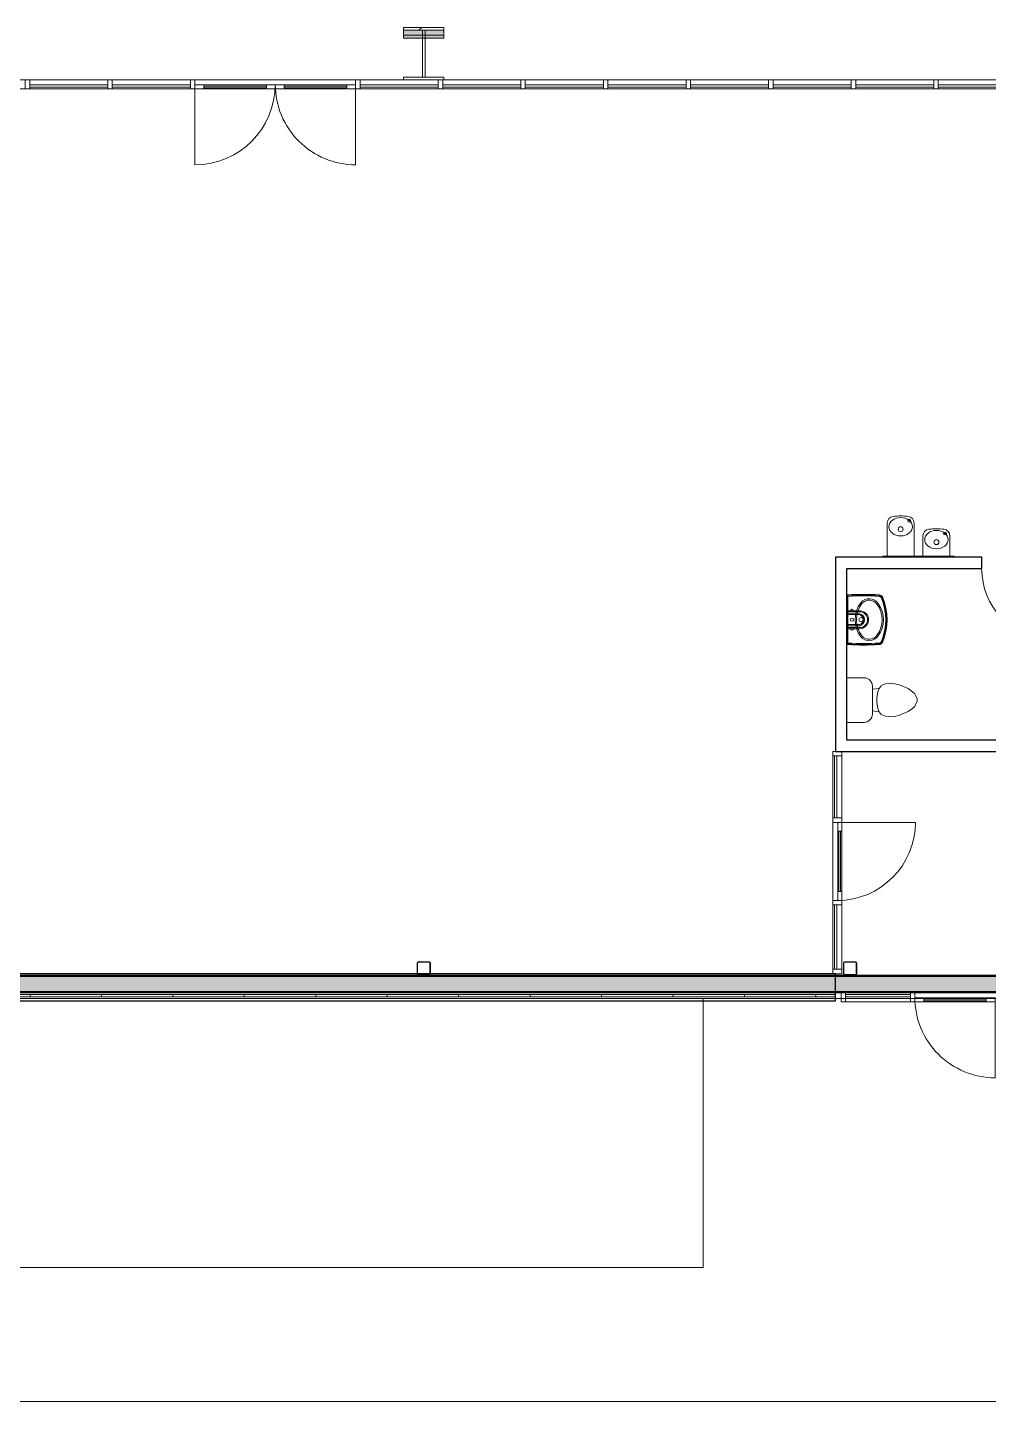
# Model space of a CAD drawing. Header units: inches. Extents: x 20541 to 27285, y -26063 to -19045.
# Drawn here: x 23775 to 24205, y -22952 to -22337 of the extents above; entities that cross this region are included whole.
import ezdxf

# ---------------------------------------------------------------- set-up
doc = ezdxf.new("R2010")
doc.units = ezdxf.units.IN
doc.header["$MEASUREMENT"] = 0
for name, color, linetype, lineweight in [('A-DOOR', 31, 'Continuous', 9), ('A-GLAZ-CURT', 52, 'Continuous', 9), ('A-GLAZ-CWMG', 51, 'Continuous', 9), ('A-WALL', 113, 'Continuous', 9), ('A-WALL-PATT', 111, 'Continuous', 25), ('C-TOPO', 7, 'Continuous', 9), ('Conc', 7, 'Continuous', 9), ('I-WALL', 2, 'Continuous', 9), ('L-SITE-WALL', 31, 'Continuous', 9), ('P-SANR-FIXT', 6, 'Continuous', 9), ('S-BEAM', 12, 'Continuous', 9), ('S-COLS', 52, 'Continuous', 9)]:
    doc.layers.add(name, color=color, linetype=linetype, lineweight=lineweight)

# ---------------------------------------------------------------- blocks, each defined once
blk = doc.blocks.new('HSS-Hollow Structural Section-Column - HSS6X6X1_4-V3-Site Plan - Phase 1')
at = {"layer": 'S-COLS', "lineweight": 15}
for p, q in [((-3, 2.534), (-3, -2.534)), ((-2.767, -2.534), (-2.767, 2.534)), ((2.534, 3), (-2.534, 3)), ((-2.534, 2.767), (2.534, 2.767)), ((2.767, 2.534), (2.767, -2.534)), ((3, -2.534), (3, 2.534)), ((2.534, -2.767), (-2.534, -2.767)), ((-2.534, -3), (2.534, -3))]:
    blk.add_line(p, q, dxfattribs=at)
for centre, radius, start, end in [((-2.534, 2.534), 0.466, 90, 180), ((-2.534, 2.534), 0.233, 90, 180), ((2.534, 2.534), 0.466, 360, 90), ((2.534, 2.534), 0.233, 0, 90), ((-2.534, -2.534), 0.466, 180, 270), ((-2.534, -2.534), 0.233, 180, 270), ((2.534, -2.534), 0.466, 270, 360), ((2.534, -2.534), 0.233, 270, 360)]:
    blk.add_arc(centre, radius, start, end, dxfattribs=at)
blk = doc.blocks.new('Girt_C - 8_D-730846-Site Plan - Phase 1')
at = {"layer": 'S-BEAM'}
for points in [[(24526.39, -22761.24), (22074.52, -22761.24), (22074.52, -22761.05), (24526.39, -22761.05)], [(24526.39, -22761.16), (22074.52, -22761.16), (22074.52, -22761.24), (24526.39, -22761.24)], [(24526.39, -22761.7), (22074.52, -22761.7), (22074.52, -22761.16), (24526.39, -22761.16)], [(24526.39, -22768.87), (22074.52, -22768.87), (22074.52, -22761.24), (24526.39, -22761.24)], [(24526.39, -22768.94), (22074.52, -22768.94), (22074.52, -22768.41), (24526.39, -22768.41)], [(24526.39, -22769.05), (22074.52, -22769.05), (22074.52, -22768.87), (24526.39, -22768.87)], [(24526.39, -22768.87), (22074.52, -22768.87), (22074.52, -22768.94), (24526.39, -22768.94)]]:
    blk.add_hatch(color=256, dxfattribs=at).paths.add_polyline_path(points, flags=0)
for p, q in [((24526.39, -22761.05), (22074.52, -22761.05)), ((22074.52, -22761.16), (24526.39, -22761.16)), ((22074.52, -22761.16), (24526.39, -22761.16)), ((22074.52, -22761.63), (24526.39, -22761.63)), ((22074.52, -22761.7), (24526.39, -22761.7)), ((22074.52, -22768.41), (24526.39, -22768.41)), ((22074.52, -22768.48), (24526.39, -22768.48)), ((22074.52, -22768.94), (24526.39, -22768.94)), ((22074.52, -22768.94), (24526.39, -22768.94)), ((22074.52, -22769.05), (24526.39, -22769.05))]:
    blk.add_line(p, q, dxfattribs=at)
blk = doc.blocks.new('System Panel - Glazed-674065-Site Plan - Phase 1')
at = {"layer": 'A-GLAZ-CURT'}
for p, q in [((17.5, 1.25), (-17.5, 1.25)), ((-17.5, 1.25), (-17.5, 0.25)), ((-17.5, 0.25), (-17.5, 1.25)), ((-17.5, 1.25), (-17.5, 1.25)), ((17.5, 1.25), (-17.5, 1.25)), ((-17.5, 0.25), (17.5, 0.25)), ((-17.5, 0.25), (17.5, 0.25)), ((-17.5, 0.25), (-17.5, 0.25)), ((17.5, 0.25), (17.5, 1.25)), ((17.5, 1.25), (17.5, 0.25)), ((17.5, 1.25), (17.5, 1.25)), ((17.5, 0.25), (17.5, 0.25))]:
    blk.add_line(p, q, dxfattribs=at)
blk = doc.blocks.new('Rectangular Mullion - Rectangular Mullion 1-674074-Site Plan - Phase 1')
at = {"layer": 'A-GLAZ-CWMG'}
for p, q in [((24588.89, -22360.05), (24551.89, -22360.05)), ((24551.89, -22360.05), (24588.89, -22360.05)), ((24551.89, -22364.05), (24588.89, -22364.05)), ((24551.89, -22364.05), (24588.89, -22364.05))]:
    blk.add_line(p, q, dxfattribs=at)
blk = doc.blocks.new('Rectangular Mullion - Rectangular Mullion 1-674079-Site Plan - Phase 1')
at = {"layer": 'A-GLAZ-CWMG', "lineweight": 13}
for p, q in [((-1, 2), (1, 2)), ((-1, -2), (-1, 2)), ((1, 2), (1, -2)), ((1, -2), (-1, -2))]:
    blk.add_line(p, q, dxfattribs=at)
at = {"layer": 'A-GLAZ-CWMG'}
for p, q in [((-1, 2), (-1, 2)), ((1, 2), (1, 2)), ((-1, -2), (-1, -2)), ((1, -2), (1, -2))]:
    blk.add_line(p, q, dxfattribs=at)
blk = doc.blocks.new('Door_Single_Storefront - one-674067-Site Plan - Phase 1')
at = {"layer": 'A-DOOR'}
for p, q in [((-18, 36), (-18, 0)), ((-14, 2), (-18, 2)), ((-18, 2), (-18, 0.25)), ((-18, 2), (-18, 0.25)), ((18, 2), (-18, 2)), ((-18, 2), (-18, 2)), ((-18, 0.25), (-14, 0.25)), ((-18, 0.25), (-18, 0.25)), ((-18, 0.25), (18, 0.25)), ((-14, 0.25), (-14, 2)), ((-14, 2), (-14, 0.25)), ((-14, 2), (-14, 2)), ((-14, 2), (14, 2)), ((14, 1.5), (-14, 1.5)), ((-14, 1.5), (-14, 0.75)), ((-14, 1.5), (-14, 0.75)), ((14, 1.5), (-14, 1.5)), ((-14, 1.5), (-14, 1.5)), ((-14, 0.75), (14, 0.75)), ((-14, 0.75), (-14, 0.75)), ((-14, 0.75), (14, 0.75)), ((14, 0.25), (-14, 0.25)), ((-14, 0.25), (-14, 0.25)), ((18, 2), (14, 2)), ((14, 2), (14, 0.25)), ((14, 0.25), (14, 2)), ((14, 2), (14, 2)), ((14, 0.75), (14, 1.5)), ((14, 1.5), (14, 0.75)), ((14, 1.5), (14, 1.5)), ((14, 0.75), (14, 0.75)), ((14, 0.25), (18, 0.25)), ((14, 0.25), (14, 0.25)), ((18, 0.25), (18, 2)), ((18, 2), (18, 0.25)), ((18, 2), (18, 2)), ((18, 0.25), (18, 0.25))]:
    blk.add_line(p, q, dxfattribs=at)
blk.add_arc((-18, 0), 36, 360, 90, dxfattribs=at)
blk = doc.blocks.new('Door_Single_Storefront - one-674066-Site Plan - Phase 1')
at = {"layer": 'A-DOOR'}
for p, q in [((-18, -36), (-18, 0)), ((-18, -2), (-18, -0.25)), ((-18, -0.25), (-14, -0.25)), ((-18, -0.25), (18, -0.25)), ((-18, -0.25), (-18, -0.25)), ((-18, -2), (-18, -0.25)), ((-14, -2), (-18, -2)), ((-18, -2), (-18, -2)), ((18, -2), (-18, -2)), ((-14, -0.25), (-14, -2)), ((-14, -0.25), (-14, -0.25)), ((14, -0.25), (-14, -0.25)), ((-14, -2), (-14, -0.25)), ((-14, -1.5), (-14, -0.75)), ((-14, -0.75), (14, -0.75)), ((-14, -0.75), (14, -0.75)), ((-14, -0.75), (-14, -0.75)), ((-14, -1.5), (-14, -0.75)), ((14, -1.5), (-14, -1.5)), ((-14, -1.5), (-14, -1.5)), ((14, -1.5), (-14, -1.5)), ((-14, -2), (14, -2)), ((-14, -2), (-14, -2)), ((14, -2), (14, -0.25)), ((14, -0.25), (18, -0.25)), ((14, -0.25), (14, -0.25)), ((14, -0.25), (14, -2)), ((14, -0.75), (14, -1.5)), ((14, -0.75), (14, -0.75)), ((14, -1.5), (14, -0.75)), ((14, -1.5), (14, -1.5)), ((18, -2), (14, -2)), ((14, -2), (14, -2)), ((18, -0.25), (18, -2)), ((18, -0.25), (18, -0.25)), ((18, -2), (18, -0.25)), ((18, -2), (18, -2))]:
    blk.add_line(p, q, dxfattribs=at)
blk.add_arc((-18, 0), 36, 270, 0, dxfattribs=at)
blk = doc.blocks.new('Rectangular Mullion - Rectangular Mullion 1-674075-Site Plan - Phase 1')
at = {"layer": 'A-GLAZ-CWMG'}
for p, q in [((24440.89, -22360.05), (24403.89, -22360.05)), ((24403.89, -22360.05), (24440.89, -22360.05)), ((24403.89, -22364.05), (24440.89, -22364.05)), ((24403.89, -22364.05), (24440.89, -22364.05))]:
    blk.add_line(p, q, dxfattribs=at)
blk = doc.blocks.new('Rectangular Mullion - Rectangular Mullion 1-674076-Site Plan - Phase 1')
at = {"layer": 'A-GLAZ-CWMG'}
for p, q in [((24403.89, -22360.05), (24366.89, -22360.05)), ((24366.89, -22360.05), (24403.89, -22360.05)), ((24366.89, -22364.05), (24403.89, -22364.05)), ((24366.89, -22364.05), (24403.89, -22364.05))]:
    blk.add_line(p, q, dxfattribs=at)
blk = doc.blocks.new('HSS-Hollow Structural Section-Column - HSS6X6X1_4-V16-Site Plan - Phase 1')
at = {"layer": 'S-COLS'}
h = blk.add_hatch(dxfattribs=at)
h.set_pattern_fill('FP_8', color=256, style=0, pattern_type=2)
h.set_pattern_definition([(225, (24143.39, -22758.053), (25.342707, -25.342707), []), (225, (24143.39, -22796.453), (25.342707, -25.342707), [])])
edge = h.paths.add_edge_path(flags=0)
edge.add_line((2.534, 2.767), (-2.534, 2.767))
edge.add_arc((-2.534, 2.534), 0.233, 90, 180)
edge.add_line((-2.767, 2.534), (-2.767, -2.534))
edge.add_arc((-2.534, -2.534), 0.233, 180, 270)
edge.add_line((-2.534, -2.767), (2.534, -2.767))
edge.add_arc((2.534, -2.534), 0.233, 270, 360)
edge.add_line((2.767, -2.534), (2.767, 2.534))
edge.add_arc((2.534, 2.534), 0.233, 0, 90)
edge = h.paths.add_edge_path(flags=0)
edge.add_arc((2.534, 2.534), 0.466, 0, 90, ccw=False)
edge.add_line((3, 2.534), (3, -2.534))
edge.add_arc((2.534, -2.534), 0.466, 270, 360, ccw=False)
edge.add_line((2.534, -3), (-2.534, -3))
edge.add_arc((-2.534, -2.534), 0.466, 180, 270, ccw=False)
edge.add_line((-3, -2.534), (-3, 2.534))
edge.add_arc((-2.534, 2.534), 0.466, 90, 180, ccw=False)
edge.add_line((-2.534, 3), (2.534, 3))
at = {"layer": 'S-COLS', "lineweight": 15}
for p, q in [((-3, 2.534), (-3, -2.534)), ((-2.767, -2.534), (-2.767, 2.534)), ((2.534, 3), (-2.534, 3)), ((-2.534, 2.767), (2.534, 2.767)), ((2.767, 2.534), (2.767, -2.534)), ((3, -2.534), (3, 2.534)), ((2.534, -2.767), (-2.534, -2.767)), ((-2.534, -3), (2.534, -3))]:
    blk.add_line(p, q, dxfattribs=at)
for centre, radius, start, end in [((-2.534, 2.534), 0.466, 90, 180), ((-2.534, 2.534), 0.233, 90, 180), ((2.534, 2.534), 0.466, 360, 90), ((2.534, 2.534), 0.233, 0, 90), ((-2.534, -2.534), 0.466, 180, 270), ((-2.534, -2.534), 0.233, 180, 270), ((2.534, -2.534), 0.466, 270, 360), ((2.534, -2.534), 0.233, 270, 360)]:
    blk.add_arc(centre, radius, start, end, dxfattribs=at)
blk = doc.blocks.new('Single-Flush - 32_ x 84_-460923-Site Plan - Phase 1')
at = {"layer": 'A-DOOR', "lineweight": 13}
for p, q in [((14, -2.5), (14, -34.5)), ((16, -2.5), (14, -2.5)), ((16, -2.5), (16, -34.5)), ((16, -34.5), (14, -34.5))]:
    blk.add_line(p, q, dxfattribs=at)
at = {"layer": 'A-DOOR'}
blk.add_arc((16, -2.5), 32.07, 180, 266.42413, dxfattribs=at)
blk = doc.blocks.new('Toilet-Domestic-3D - Toilet-Domestic-3D-461878-Site Plan - Phase 1')
at = {"layer": 'P-SANR-FIXT'}
for p, q in [((-9.98, 19.48), (9.98, 19.48)), ((-9.98, 11.75), (-9.98, 19.48)), ((9.98, 19.48), (9.98, 11.75)), ((6.25, 8.02), (-6.25, 8.02)), ((-4.86, 8.02), (-5.21, 5)), ((4.86, 8.02), (5.21, 5)), ((-7.41, 1), (-7.5, 0)), ((-7.5, 0), (-7.33, -1.99)), ((-7.24, 2), (-7.41, 1)), ((-6.97, 3), (-7.24, 2)), ((-6.4, 4), (-6.97, 3)), ((-5.21, 5), (-6.4, 4)), ((-3.84, 5.5), (-5.21, 5)), ((-1, 6), (-3.84, 5.5)), ((1, 6), (-1, 6)), ((3.84, 5.5), (1, 6)), ((5.21, 5), (3.84, 5.5)), ((6.4, 4), (5.21, 5)), ((6.97, 3), (6.4, 4)), ((7.24, 2), (6.97, 3)), ((7.41, 1), (7.24, 2)), ((7.33, -1.99), (7.5, 0)), ((7.5, 0), (7.41, 1)), ((-7.33, -1.99), (-6.79, -4)), ((-6.79, -4), (-6.06, -6)), ((-6.06, -6), (-5.13, -8)), ((5.13, -8), (6.06, -6)), ((6.06, -6), (6.79, -4)), ((6.79, -4), (7.33, -1.99)), ((-5.13, -8), (-3.74, -10)), ((-3.74, -10), (-2.74, -11)), ((-2.74, -11), (-1.87, -11.5)), ((-1.87, -11.5), (-0.5, -12)), ((-0.5, -12), (0.5, -12)), ((0.5, -12), (1.87, -11.5)), ((1.87, -11.5), (2.74, -11)), ((2.74, -11), (3.74, -10)), ((3.74, -10), (5.13, -8))]:
    blk.add_line(p, q, dxfattribs=at)
for centre, start, end in [((-6.25, 11.75), 180, 270), ((6.25, 11.75), 270, 360)]:
    blk.add_arc(centre, 3.73, start, end, dxfattribs=at)
blk = doc.blocks.new('Sink-Bathroom-Kohler-Pinoir-2035-8 - Vitreous_China-0-White-465379-Site Plan - Phase 1')
at = {"layer": 'P-SANR-FIXT'}
for p, q in [((24142.39, -22590.72), (24141.89, -22590.72)), ((24141.89, -22590.72), (24141.89, -22612.96)), ((24141.89, -22590.98), (24142.4, -22590.98)), ((24142.41, -22591.39), (24141.89, -22591.39)), ((24142.24, -22601.84), (24142.22, -22591.39)), ((24142.41, -22591.39), (24142.41, -22601.84)), ((24141.89, -22597.85), (24148.1, -22597.85)), ((24141.89, -22605.86), (24141.89, -22597.85)), ((24141.89, -22598.27), (24147.64, -22598.27)), ((24147.64, -22599.15), (24141.89, -22599.15)), ((24141.89, -22599.58), (24147.64, -22599.58)), ((24147.64, -22604.05), (24141.89, -22604.05)), ((24141.89, -22604.52), (24147.68, -22604.52)), ((24147.64, -22605.41), (24141.89, -22605.41)), ((24147.64, -22605.86), (24141.89, -22605.86)), ((24142.22, -22612.29), (24142.24, -22601.84)), ((24142.41, -22601.84), (24142.41, -22612.29)), ((24141.89, -22612.29), (24142.41, -22612.29)), ((24142.4, -22612.7), (24141.89, -22612.7)), ((24141.89, -22612.96), (24142.39, -22612.96))]:
    blk.add_line(p, q, dxfattribs=at)
for centre, radius, start, end in [((24149.42, -22697.07), 106.58, 86.21998, 93.7835), ((24149.42, -22697.07), 106.33, 86.21461, 93.78805), ((24149.42, -22697.07), 105.91, 86.20455, 93.79545), ((24158.47, -22601.84), 12.82, 143.57252, 216.42748), ((24158.47, -22601.84), 12.18, 143.65076, 216.34924), ((24151.94, -22597.33), 4.9, 33.55144, 140.63664), ((24151.94, -22597.33), 4.26, 33.35585, 140.42253), ((24146.18, -22601.84), 11.57, 323.69309, 36.30691), ((24146.18, -22601.84), 12.2, 323.76827, 36.23173), ((24156.46, -22592.25), 0.862, 23.66977, 91.92173), ((24156.46, -22592.25), 1.28, 23.66977, 90.90352), ((24156.46, -22592.25), 1.53, 23.66977, 90.49426), ((24134.59, -22601.84), 24.74, 336.33023, 23.66977), ((24134.59, -22601.84), 25.15, 336.32735, 23.66977), ((24134.59, -22601.84), 25.41, 336.32584, 23.66977), ((24144.2, -22597.84), 0.69, 90, 270), ((24144.2, -22601.84), 0.69, 90, 270), ((24144.2, -22597.84), 0.69, 270, 90), ((24144.2, -22601.84), 0.69, 270, 90), ((24148.27, -22601.84), 0.934, 90, 270), ((24147.64, -22601.84), 4.02, 270, 83.49673), ((24147.64, -22601.84), 3.57, 270, 90), ((24147.64, -22601.84), 3.57, 270, 90), ((24147.02, -22601.84), 2.76, 283.65185, 77.00306), ((24147.01, -22601.81), 2.32, 285.82427, 74.17573), ((24148.27, -22601.84), 0.934, 270, 90), ((24144.21, -22605.84), 0.692, 90, 270), ((24144.21, -22605.84), 0.692, 270, 90), ((24149.42, -22506.61), 106.58, 266.2165, 273.78169), ((24149.42, -22506.61), 106.33, 266.21195, 273.78649), ((24149.42, -22506.61), 105.91, 266.20455, 273.79545), ((24151.94, -22606.35), 4.9, 219.36336, 326.44856), ((24151.94, -22606.35), 4.26, 219.57747, 326.64415), ((24156.45, -22611.42), 0.875, 268.70728, 335.94466), ((24156.45, -22611.42), 1.29, 269.60353, 336.01235), ((24156.45, -22611.42), 1.54, 269.96548, 336.03955)]:
    blk.add_arc(centre, radius, start, end, dxfattribs=at)
blk = doc.blocks.new('Drinking_Fountain-Haws_Corporation-Wall_Mounted_1119 - 1119-477162-Site Plan - Phase 1')
at = {"layer": 'P-SANR-FIXT'}
for p, q in [((13.07, 19.62), (13.07, 4.82)), ((25.07, 4.82), (25.07, 19.62)), ((29.07, 13.87), (29.07, 4.82)), ((41.07, 4.82), (41.07, 13.87)), ((43.07, 4.82), (11.07, 4.82)), ((11.07, 4.82), (11.07, 4.32)), ((11.07, 4.32), (43.07, 4.32)), ((43.07, 4.32), (43.07, 4.82))]:
    blk.add_line(p, q, dxfattribs=at)
for centre, radius in [((22.94, 20.67), 0.625), ((19.07, 16.82), 1.13), ((38.94, 14.94), 0.625), ((35.07, 11.07), 1.13)]:
    blk.add_circle(centre, radius, dxfattribs=at)
for centre, radius, start, end in [((16.07, 19.62), 3, 97.57756, 180), ((19.07, -2.93), 25.75, 82.42244, 97.57756), ((22.07, 19.62), 3, 360, 82.42244), ((32.07, 13.87), 3, 97.57756, 180), ((35.07, -8.68), 25.75, 82.42244, 97.57756), ((38.07, 13.87), 3, 360, 82.42244)]:
    blk.add_arc(centre, radius, start, end, dxfattribs=at)
for centre, ratio in [((19.07, 17.95), 0.786373), ((35.07, 12.2), 0.786365)]:
    blk.add_ellipse(centre, major_axis=(-5.25, 0), ratio=ratio, dxfattribs=at)
blk = doc.blocks.new('System Panel - Glazed-734967-Site Plan - Phase 1')
at = {"layer": 'A-GLAZ-CURT'}
for p, q in [((13.9, -0.25), (-13.9, -0.25)), ((-13.9, -0.25), (-13.9, -1.25)), ((-13.9, -1.25), (-13.9, -0.25)), ((-13.9, -0.25), (-13.9, -0.25)), ((13.9, -0.25), (-13.9, -0.25)), ((-13.9, -1.25), (13.9, -1.25)), ((-13.9, -1.25), (13.9, -1.25)), ((-13.9, -1.25), (-13.9, -1.25)), ((13.9, -1.25), (13.9, -0.25)), ((13.9, -0.25), (13.9, -1.25)), ((13.9, -0.25), (13.9, -0.25)), ((13.9, -1.25), (13.9, -1.25))]:
    blk.add_line(p, q, dxfattribs=at)
blk = doc.blocks.new('Rectangular Mullion - Rectangular Mullion 1-734968-Site Plan - Phase 1')
at = {"layer": 'A-GLAZ-CWMG'}
for p, q in [((24135.64, -22662.84), (24135.64, -22662.84)), ((24135.64, -22662.84), (24139.64, -22662.84)), ((24139.64, -22662.84), (24135.64, -22662.84)), ((24135.64, -22662.84), (24135.64, -22691.63)), ((24135.64, -22691.63), (24135.64, -22662.84)), ((24139.64, -22662.84), (24139.64, -22662.84)), ((24139.64, -22691.63), (24139.64, -22662.84)), ((24139.64, -22691.63), (24139.64, -22662.84))]:
    blk.add_line(p, q, dxfattribs=at)
blk = doc.blocks.new('Rectangular Mullion - Rectangular Mullion 1-477608-Site Plan - Phase 1')
at = {"layer": 'A-GLAZ-CWMG', "lineweight": 13}
for p, q in [((-2, 2), (0, 2)), ((-2, -2), (-2, 2)), ((0, 2), (0, -2)), ((0, -2), (-2, -2))]:
    blk.add_line(p, q, dxfattribs=at)
at = {"layer": 'A-GLAZ-CWMG'}
for p, q in [((-2, 2), (-2, 2)), ((0, 2), (0, 2)), ((-2, -2), (-2, -2)), ((0, -2), (0, -2))]:
    blk.add_line(p, q, dxfattribs=at)
blk = doc.blocks.new('Rectangular Mullion - Rectangular Mullion 1-477609-Site Plan - Phase 1')
at = {"layer": 'A-GLAZ-CWMG', "lineweight": 13}
for p, q in [((0, 2), (-2, 2)), ((-2, 2), (-2, -2)), ((0, -2), (0, 2)), ((-2, -2), (0, -2))]:
    blk.add_line(p, q, dxfattribs=at)
at = {"layer": 'A-GLAZ-CWMG'}
for p, q in [((-2, 2), (-2, 2)), ((0, 2), (0, 2)), ((-2, -2), (-2, -2)), ((0, -2), (0, -2))]:
    blk.add_line(p, q, dxfattribs=at)
blk = doc.blocks.new('Door_Single_Storefront - one-672138-Site Plan - Phase 1')
at = {"layer": 'A-DOOR'}
for p, q in [((-17.5, 35), (-17.5, 0)), ((-13.5, 2), (-17.5, 2)), ((-17.5, 2), (-17.5, 0.25)), ((-17.5, 2), (-17.5, 0.25)), ((17.5, 2), (-17.5, 2)), ((-17.5, 2), (-17.5, 2)), ((-17.5, 0.25), (-13.5, 0.25)), ((-17.5, 0.25), (-17.5, 0.25)), ((-17.5, 0.25), (17.5, 0.25)), ((-13.5, 0.25), (-13.5, 2)), ((-13.5, 2), (-13.5, 0.25)), ((-13.5, 2), (-13.5, 2)), ((-13.5, 2), (13.5, 2)), ((13.5, 1.5), (-13.5, 1.5)), ((-13.5, 1.5), (-13.5, 0.75)), ((-13.5, 1.5), (-13.5, 0.75)), ((13.5, 1.5), (-13.5, 1.5)), ((-13.5, 1.5), (-13.5, 1.5)), ((-13.5, 0.75), (13.5, 0.75)), ((-13.5, 0.75), (-13.5, 0.75)), ((-13.5, 0.75), (13.5, 0.75)), ((13.5, 0.25), (-13.5, 0.25)), ((-13.5, 0.25), (-13.5, 0.25)), ((17.5, 2), (13.5, 2)), ((13.5, 2), (13.5, 0.25)), ((13.5, 0.25), (13.5, 2)), ((13.5, 2), (13.5, 2)), ((13.5, 0.75), (13.5, 1.5)), ((13.5, 1.5), (13.5, 0.75)), ((13.5, 1.5), (13.5, 1.5)), ((13.5, 0.75), (13.5, 0.75)), ((13.5, 0.25), (17.5, 0.25)), ((13.5, 0.25), (13.5, 0.25)), ((17.5, 0.25), (17.5, 2)), ((17.5, 2), (17.5, 0.25)), ((17.5, 2), (17.5, 2)), ((17.5, 0.25), (17.5, 0.25))]:
    blk.add_line(p, q, dxfattribs=at)
blk.add_arc((-17.5, 0), 35, 360, 90, dxfattribs=at)
blk = doc.blocks.new('System Panel - Glazed-734969-Site Plan - Phase 1')
at = {"layer": 'A-GLAZ-CURT'}
for p, q in [((14.4, -0.25), (-14.4, -0.25)), ((-14.4, -0.25), (-14.4, -1.25)), ((-14.4, -1.25), (-14.4, -0.25)), ((-14.4, -0.25), (-14.4, -0.25)), ((14.4, -0.25), (-14.4, -0.25)), ((-14.4, -1.25), (14.4, -1.25)), ((-14.4, -1.25), (14.4, -1.25)), ((-14.4, -1.25), (-14.4, -1.25)), ((14.4, -1.25), (14.4, -0.25)), ((14.4, -0.25), (14.4, -1.25)), ((14.4, -0.25), (14.4, -0.25)), ((14.4, -1.25), (14.4, -1.25))]:
    blk.add_line(p, q, dxfattribs=at)
blk = doc.blocks.new('Rectangular Mullion - Rectangular Mullion 1-672134-Site Plan - Phase 1')
at = {"layer": 'A-GLAZ-CWMG'}
for p, q in [((25986.14, -22686.68), (25986.14, -22723.68)), ((25986.14, -22686.68), (25986.14, -22723.68)), ((25990.14, -22723.68), (25990.14, -22686.68)), ((25990.14, -22686.68), (25990.14, -22723.68))]:
    blk.add_line(p, q, dxfattribs=at)
blk = doc.blocks.new('Rectangular Mullion - Rectangular Mullion 1-734970-Site Plan - Phase 1')
at = {"layer": 'A-GLAZ-CWMG'}
for p, q in [((24135.64, -22728.63), (24135.64, -22760.43)), ((24135.64, -22760.43), (24135.64, -22728.63)), ((24139.64, -22760.43), (24139.64, -22728.63)), ((24139.64, -22760.43), (24139.64, -22728.63)), ((24135.64, -22760.43), (24139.64, -22760.43)), ((24139.64, -22760.43), (24135.64, -22760.43)), ((24135.64, -22760.43), (24135.64, -22760.43)), ((24139.64, -22760.43), (24139.64, -22760.43))]:
    blk.add_line(p, q, dxfattribs=at)
blk = doc.blocks.new('Rectangular Mullion - Rectangular Mullion 1-477611-Site Plan - Phase 1')
at = {"layer": 'A-GLAZ-CWMG', "lineweight": 13}
for p, q in [((-1, 2), (1, 2)), ((-1, -2), (-1, 2)), ((1, 2), (1, -2)), ((1, -2), (-1, -2))]:
    blk.add_line(p, q, dxfattribs=at)
at = {"layer": 'A-GLAZ-CWMG'}
for p, q in [((-1, 2), (-1, 2)), ((1, 2), (1, 2)), ((-1, -2), (-1, -2)), ((1, -2), (1, -2))]:
    blk.add_line(p, q, dxfattribs=at)
blk = doc.blocks.new('Door_Single_Storefront - one-670102-Site Plan - Phase 1')
at = {"layer": 'A-DOOR'}
for p, q in [((-18, 36), (-18, 0)), ((-14, 2), (-18, 2)), ((-18, 2), (-18, 0.25)), ((-18, 2), (-18, 0.25)), ((18, 2), (-18, 2)), ((-18, 2), (-18, 2)), ((-18, 0.25), (-14, 0.25)), ((-18, 0.25), (-18, 0.25)), ((-18, 0.25), (18, 0.25)), ((-14, 0.25), (-14, 2)), ((-14, 2), (-14, 0.25)), ((-14, 2), (-14, 2)), ((-14, 2), (14, 2)), ((14, 1.5), (-14, 1.5)), ((-14, 1.5), (-14, 0.75)), ((-14, 1.5), (-14, 0.75)), ((14, 1.5), (-14, 1.5)), ((-14, 1.5), (-14, 1.5)), ((-14, 0.75), (14, 0.75)), ((-14, 0.75), (-14, 0.75)), ((-14, 0.75), (14, 0.75)), ((14, 0.25), (-14, 0.25)), ((-14, 0.25), (-14, 0.25)), ((18, 2), (14, 2)), ((14, 2), (14, 0.25)), ((14, 0.25), (14, 2)), ((14, 2), (14, 2)), ((14, 0.75), (14, 1.5)), ((14, 1.5), (14, 0.75)), ((14, 1.5), (14, 1.5)), ((14, 0.75), (14, 0.75)), ((14, 0.25), (18, 0.25)), ((14, 0.25), (14, 0.25)), ((18, 0.25), (18, 2)), ((18, 2), (18, 0.25)), ((18, 2), (18, 2)), ((18, 0.25), (18, 0.25))]:
    blk.add_line(p, q, dxfattribs=at)
blk.add_arc((-18, 0), 36, 360, 90, dxfattribs=at)
blk = doc.blocks.new('Rectangular Mullion - Rectangular Mullion 1-592574-Site Plan - Phase 1')
at = {"layer": 'A-GLAZ-CWMG', "lineweight": 13}
for p, q in [((-2, 2), (0, 2)), ((-2, -2), (-2, 2)), ((0, 2), (0, -2)), ((0, -2), (-2, -2))]:
    blk.add_line(p, q, dxfattribs=at)
at = {"layer": 'A-GLAZ-CWMG'}
for p, q in [((-2, 2), (-2, 2)), ((0, 2), (0, 2)), ((-2, -2), (-2, -2)), ((0, -2), (0, -2))]:
    blk.add_line(p, q, dxfattribs=at)
blk = doc.blocks.new('System Panel - Glazed-706748-Site Plan - Phase 1')
at = {"layer": 'A-GLAZ-CURT'}
for p, q in [((14.5, -0.25), (-14.5, -0.25)), ((-14.5, -0.25), (-14.5, -1.25)), ((-14.5, -1.25), (-14.5, -0.25)), ((-14.5, -0.25), (-14.5, -0.25)), ((14.5, -0.25), (-14.5, -0.25)), ((-14.5, -1.25), (14.5, -1.25)), ((-14.5, -1.25), (14.5, -1.25)), ((-14.5, -1.25), (-14.5, -1.25)), ((14.5, -1.25), (14.5, -0.25)), ((14.5, -0.25), (14.5, -1.25)), ((14.5, -0.25), (14.5, -0.25)), ((14.5, -1.25), (14.5, -1.25))]:
    blk.add_line(p, q, dxfattribs=at)
blk = doc.blocks.new('Rectangular Mullion - Rectangular Mullion 1-594149-Site Plan - Phase 1')
at = {"layer": 'A-GLAZ-CWMG'}
for p, q in [((24139.39, -22769.05), (24139.39, -22773.05)), ((24139.39, -22773.05), (24139.39, -22769.05)), ((24139.39, -22769.05), (24139.39, -22769.05)), ((24172.39, -22769.05), (24139.39, -22769.05)), ((24139.39, -22769.05), (24172.39, -22769.05)), ((24139.39, -22773.05), (24139.39, -22773.05)), ((24139.39, -22773.05), (24172.39, -22773.05)), ((24139.39, -22773.05), (24172.39, -22773.05)), ((24172.39, -22769.05), (24172.39, -22769.05)), ((24172.39, -22769.05), (24172.39, -22773.05)), ((24172.39, -22773.05), (24172.39, -22769.05)), ((24172.39, -22773.05), (24172.39, -22773.05))]:
    blk.add_line(p, q, dxfattribs=at)
blk = doc.blocks.new('Rectangular Mullion - Rectangular Mullion 1-592303-Site Plan - Phase 1')
at = {"layer": 'A-GLAZ-CWMG', "lineweight": 13}
for p, q in [((-1, 2), (1, 2)), ((-1, -2), (-1, 2)), ((1, 2), (1, -2)), ((1, -2), (-1, -2))]:
    blk.add_line(p, q, dxfattribs=at)
at = {"layer": 'A-GLAZ-CWMG'}
for p, q in [((-1, 2), (-1, 2)), ((1, 2), (1, 2)), ((-1, -2), (-1, -2)), ((1, -2), (1, -2))]:
    blk.add_line(p, q, dxfattribs=at)

msp = doc.modelspace()

# ---------------------------------------------------------------- hatches: boundary and pattern name
at = {"layer": 'A-WALL-PATT', "lineweight": 9}
h = msp.add_hatch(dxfattribs=at)
h.set_pattern_fill('FP_7', color=256, style=0, pattern_type=2)
h.set_pattern_definition([(0, (0, 0), (0, 32), []), (90, (0, 0), (-32, 2e-15), [])])
h.paths.add_polyline_path([(24136.89, -22770.8), (23443.89, -22770.8), (23443.89, -22769.8), (24136.89, -22769.8)], flags=0)
at = {"layer": 'S-COLS'}
h = msp.add_hatch(dxfattribs=at)
h.set_pattern_fill('FP_1', color=256, style=0, pattern_type=2)
h.set_pattern_definition([(45, (0, 0), (-25.342707, 25.342707), []), (45, (0, 38.4), (-25.342707, 25.342707), [])])
h.paths.add_polyline_path([(23961.39, -22337.8), (23943.39, -22337.8), (23943.39, -22336.55), (23961.39, -22336.55)], flags=0)
msp.add_hatch(color=256, dxfattribs=at).paths.add_polyline_path([(23961.39, -22341.31), (23943.39, -22341.31), (23943.39, -22337.8), (23961.39, -22337.8)], flags=0)

# ---------------------------------------------------------------- linework, layer by layer
at = {"layer": 'A-WALL'}
for p, q in [((24136.89, -22761.05), (23443.89, -22761.05)), ((24136.89, -22769.05), (23443.89, -22769.05)), ((24136.89, -22769.8), (23443.89, -22769.8)), ((24136.89, -22770.8), (23443.89, -22770.8)), ((24136.89, -22771.55), (23443.89, -22771.55))]:
    msp.add_line(p, q, dxfattribs=at)
at = {"layer": 'C-TOPO'}
msp.add_line((26277.07, -22771.59), (23481.19, -22771.59), dxfattribs=at)
at = {"layer": 'Conc'}
for p, q in [((24077.64, -22892.07), (24077.64, -22771.59)), ((22129.89, -22892.07), (24077.64, -22892.07)), ((26277.87, -22952.07), (21906.11, -22952.07))]:
    msp.add_line(p, q, dxfattribs=at)
at = {"layer": 'I-WALL', "lineweight": 25}
for p, q in [((24136.89, -22573.84), (24136.89, -22660.84)), ((24202.39, -22573.84), (24136.89, -22573.84)), ((24202.39, -22578.84), (24202.39, -22573.84)), ((24141.89, -22655.84), (24141.89, -22578.84)), ((24141.89, -22578.84), (24202.39, -22578.84)), ((24238.89, -22655.84), (24141.89, -22655.84)), ((24136.89, -22660.84), (24238.89, -22660.84))]:
    msp.add_line(p, q, dxfattribs=at)
at = {"layer": 'L-SITE-WALL', "lineweight": 25}
for p, q in [((24136.89, -22760.43), (23443.89, -22760.43)), ((24136.89, -22772.55), (24136.89, -22760.43)), ((23443.89, -22772.55), (24136.89, -22772.55))]:
    msp.add_line(p, q, dxfattribs=at)
at = {"layer": 'S-COLS', "lineweight": 15}
for p, q in [((23961.39, -22336.55), (23943.39, -22336.55)), ((23943.39, -22336.55), (23943.39, -22337.8)), ((23961.39, -22337.8), (23961.39, -22336.55)), ((23943.39, -22337.8), (23961.39, -22337.8)), ((23953.02, -22337.8), (23951.77, -22337.8)), ((23951.77, -22337.8), (23951.77, -22358.8)), ((23953.02, -22358.8), (23953.02, -22337.8)), ((23943.39, -22358.8), (23943.39, -22360.05)), ((23961.39, -22358.8), (23943.39, -22358.8)), ((23943.39, -22360.05), (23961.39, -22360.05)), ((23951.77, -22358.8), (23953.02, -22358.8)), ((23961.39, -22360.05), (23961.39, -22358.8))]:
    msp.add_line(p, q, dxfattribs=at)
at = {"layer": 'S-COLS'}
for p, q in [((23943.39, -22337.8), (23943.39, -22341.31)), ((23943.39, -22340.05), (23961.39, -22340.05)), ((23961.39, -22341.31), (23943.39, -22341.31)), ((23951.77, -22341.31), (23953.02, -22341.31)), ((23961.39, -22337.8), (23961.39, -22341.31))]:
    msp.add_line(p, q, dxfattribs=at)

# ---------------------------------------------------------------- block references
at = {"layer": 'A-DOOR'}
for name, p in [('Door_Single_Storefront - one-674066-Site Plan - Phase 1', (23867.89, -22362.05)), ('Single-Flush - 32_ x 84_-460923-Site Plan - Phase 1', (24218.39, -22576.34))]:
    msp.add_blockref(name, p, dxfattribs=at)
for name, p, rotation in [('Door_Single_Storefront - one-674067-Site Plan - Phase 1', (23903.89, -22362.05), 180), ('Door_Single_Storefront - one-672138-Site Plan - Phase 1', (24137.64, -22710.13), 269.9999999999996), ('Door_Single_Storefront - one-670102-Site Plan - Phase 1', (24190.39, -22771.05), 180)]:
    msp.add_blockref(name, p, dxfattribs=dict(at, rotation=rotation))
at = {"layer": 'A-GLAZ-CURT'}
for name, p, rotation in [('System Panel - Glazed-674065-Site Plan - Phase 1', (23793.39, -22362.05), 180), ('System Panel - Glazed-674065-Site Plan - Phase 1', (23830.39, -22362.05), 180), ('System Panel - Glazed-674065-Site Plan - Phase 1', (23941.39, -22362.05), 180), ('System Panel - Glazed-674065-Site Plan - Phase 1', (23978.39, -22362.05), 180), ('System Panel - Glazed-674065-Site Plan - Phase 1', (24015.39, -22362.05), 180), ('System Panel - Glazed-674065-Site Plan - Phase 1', (24052.39, -22362.05), 180), ('System Panel - Glazed-674065-Site Plan - Phase 1', (24089.39, -22362.05), 180), ('System Panel - Glazed-674065-Site Plan - Phase 1', (24126.39, -22362.05), 180), ('System Panel - Glazed-674065-Site Plan - Phase 1', (24163.39, -22362.05), 180), ('System Panel - Glazed-674065-Site Plan - Phase 1', (24200.39, -22362.05), 180), ('System Panel - Glazed-734967-Site Plan - Phase 1', (24137.64, -22676.74), 269.9999999999996), ('System Panel - Glazed-734969-Site Plan - Phase 1', (24137.64, -22744.03), 269.9999999999996), ('System Panel - Glazed-706748-Site Plan - Phase 1', (24155.89, -22771.05), 180)]:
    msp.add_blockref(name, p, dxfattribs=dict(at, rotation=rotation))
at = {"layer": 'A-GLAZ-CWMG'}
for name, p in [('Rectangular Mullion - Rectangular Mullion 1-674074-Site Plan - Phase 1', (-814, 0)), ('Rectangular Mullion - Rectangular Mullion 1-674074-Site Plan - Phase 1', (-777, 0)), ('Rectangular Mullion - Rectangular Mullion 1-674074-Site Plan - Phase 1', (-740, 0)), ('Rectangular Mullion - Rectangular Mullion 1-674076-Site Plan - Phase 1', (-518, 0)), ('Rectangular Mullion - Rectangular Mullion 1-674075-Site Plan - Phase 1', (-518, 0)), ('Rectangular Mullion - Rectangular Mullion 1-674074-Site Plan - Phase 1', (-629, 0)), ('Rectangular Mullion - Rectangular Mullion 1-674074-Site Plan - Phase 1', (-592, 0)), ('Rectangular Mullion - Rectangular Mullion 1-674074-Site Plan - Phase 1', (-555, 0)), ('Rectangular Mullion - Rectangular Mullion 1-674074-Site Plan - Phase 1', (-518, 0)), ('Rectangular Mullion - Rectangular Mullion 1-674074-Site Plan - Phase 1', (-481, 0)), ('Rectangular Mullion - Rectangular Mullion 1-674074-Site Plan - Phase 1', (-444, 0)), ('Rectangular Mullion - Rectangular Mullion 1-674074-Site Plan - Phase 1', (-407, 0)), ('Rectangular Mullion - Rectangular Mullion 1-674074-Site Plan - Phase 1', (-370, 0)), ('Rectangular Mullion - Rectangular Mullion 1-734968-Site Plan - Phase 1', (0, 0)), ('Rectangular Mullion - Rectangular Mullion 1-734970-Site Plan - Phase 1', (0, 0)), ('Rectangular Mullion - Rectangular Mullion 1-594149-Site Plan - Phase 1', (0, 0))]:
    msp.add_blockref(name, p, dxfattribs=at)
at = {"layer": 'A-GLAZ-CWMG', "extrusion": (0, 0, -1)}
for name, p in [('Rectangular Mullion - Rectangular Mullion 1-674079-Site Plan - Phase 1', (-23774.89, -22362.05)), ('Rectangular Mullion - Rectangular Mullion 1-674079-Site Plan - Phase 1', (-23811.89, -22362.05)), ('Rectangular Mullion - Rectangular Mullion 1-674079-Site Plan - Phase 1', (-23848.89, -22362.05)), ('Rectangular Mullion - Rectangular Mullion 1-674079-Site Plan - Phase 1', (-23922.89, -22362.05)), ('Rectangular Mullion - Rectangular Mullion 1-674079-Site Plan - Phase 1', (-23959.89, -22362.05)), ('Rectangular Mullion - Rectangular Mullion 1-674079-Site Plan - Phase 1', (-23996.89, -22362.05)), ('Rectangular Mullion - Rectangular Mullion 1-674079-Site Plan - Phase 1', (-24033.89, -22362.05)), ('Rectangular Mullion - Rectangular Mullion 1-674079-Site Plan - Phase 1', (-24070.89, -22362.05)), ('Rectangular Mullion - Rectangular Mullion 1-674079-Site Plan - Phase 1', (-24107.89, -22362.05)), ('Rectangular Mullion - Rectangular Mullion 1-674079-Site Plan - Phase 1', (-24144.89, -22362.05)), ('Rectangular Mullion - Rectangular Mullion 1-674079-Site Plan - Phase 1', (-24181.89, -22362.05)), ('Rectangular Mullion - Rectangular Mullion 1-592574-Site Plan - Phase 1', (-24139.39, -22771.05)), ('Rectangular Mullion - Rectangular Mullion 1-592303-Site Plan - Phase 1', (-24171.39, -22771.05))]:
    msp.add_blockref(name, p, dxfattribs=at)
at = {"layer": 'A-GLAZ-CWMG'}
for name, p, rotation in [('Rectangular Mullion - Rectangular Mullion 1-477609-Site Plan - Phase 1', (24137.64, -22660.84), 89.99999999999966), ('Rectangular Mullion - Rectangular Mullion 1-672134-Site Plan - Phase 1', (50125.78, -45415.31), 180)]:
    msp.add_blockref(name, p, dxfattribs=dict(at, rotation=rotation))
at = {"layer": 'A-GLAZ-CWMG', "extrusion": (0, 0, -1), "rotation": 270.0000000000003}
for name, p in [('Rectangular Mullion - Rectangular Mullion 1-477611-Site Plan - Phase 1', (-24137.64, -22691.63)), ('Rectangular Mullion - Rectangular Mullion 1-477611-Site Plan - Phase 1', (-24137.64, -22728.63)), ('Rectangular Mullion - Rectangular Mullion 1-477608-Site Plan - Phase 1', (-24137.64, -22760.43))]:
    msp.add_blockref(name, p, dxfattribs=at)
at = {"layer": 'P-SANR-FIXT'}
for name, p in [('Drinking_Fountain-Haws_Corporation-Wall_Mounted_1119 - 1119-477162-Site Plan - Phase 1', (24146.97, -22578.16)), ('Sink-Bathroom-Kohler-Pinoir-2035-8 - Vitreous_China-0-White-465379-Site Plan - Phase 1', (0, 0))]:
    msp.add_blockref(name, p, dxfattribs=at)
at = {"layer": 'P-SANR-FIXT', "rotation": 89.99999999999991}
msp.add_blockref('Toilet-Domestic-3D - Toilet-Domestic-3D-461878-Site Plan - Phase 1', (24161.37, -22637.84), dxfattribs=at)
at = {"layer": 'S-BEAM'}
msp.add_blockref('Girt_C - 8_D-730846-Site Plan - Phase 1', (0, 0), dxfattribs=at)
at = {"layer": 'S-COLS', "rotation": 180}
for name, p in [('HSS-Hollow Structural Section-Column - HSS6X6X1_4-V3-Site Plan - Phase 1', (23952.39, -22758.05)), ('HSS-Hollow Structural Section-Column - HSS6X6X1_4-V16-Site Plan - Phase 1', (24143.39, -22758.05))]:
    msp.add_blockref(name, p, dxfattribs=at)

doc.saveas('drawing.dxf')
